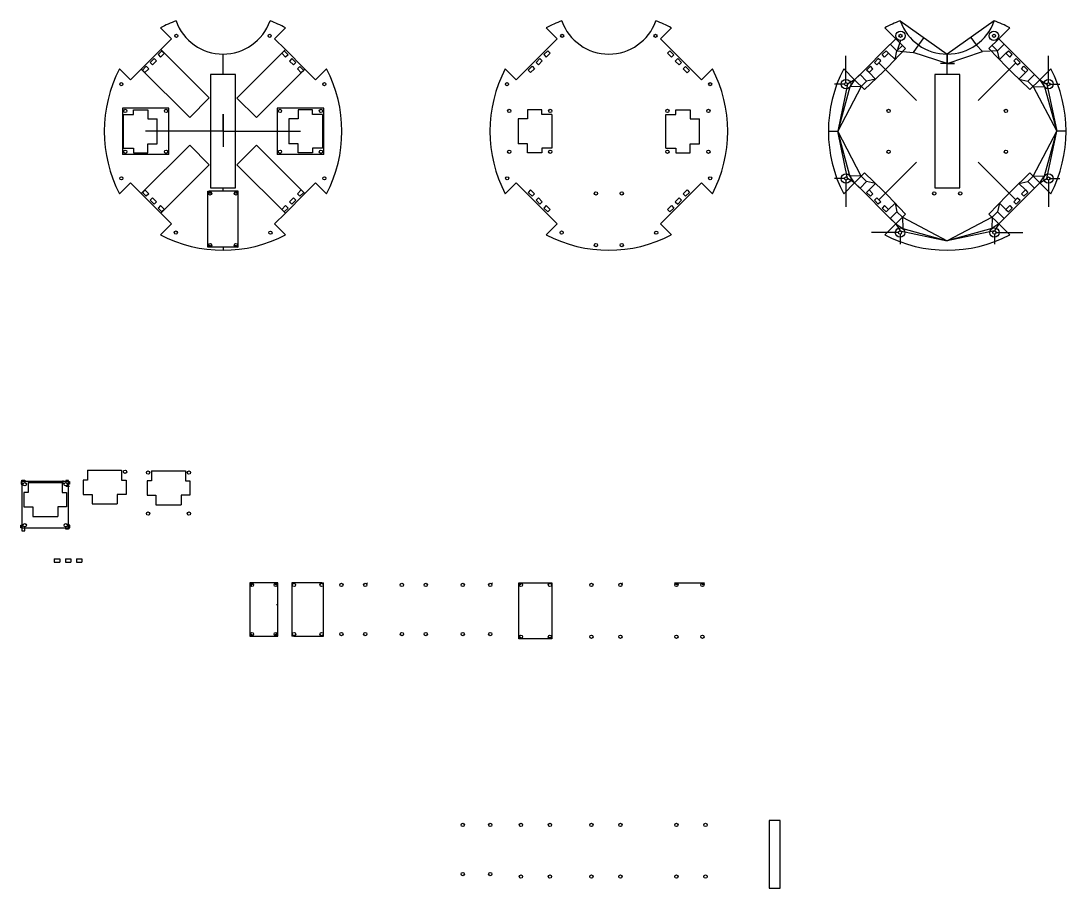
# Model space of a CAD drawing. Header units: millimetres. Extents: x 94 to 4663, y 1700 to 2819.
# Drawn here: x 2465 to 3410, y 1700 to 2484 of the extents above; entities that cross this region are included whole.
import ezdxf

# ---------------------------------------------------------------- set-up
doc = ezdxf.new("R2010")
doc.units = ezdxf.units.MM

msp = doc.modelspace()

# ---------------------------------------------------------------- linework, layer by layer
for p, q in [((2601.27, 2467.85), (2591.37, 2477.75)), ((2694.51, 2467.85), (2704.41, 2477.75)), ((2950.09, 2467.85), (2940.19, 2477.75)), ((3043.33, 2467.85), (3053.23, 2477.75)), ((3256.09, 2467.85), (3246.19, 2477.75)), ((3260.21, 2483.96), (3302.71, 2453.96)), ((3345.21, 2483.96), (3302.71, 2453.96)), ((3349.33, 2467.85), (3359.23, 2477.75)), ((2591.55, 2458.12), (2601.27, 2467.85)), ((2704.23, 2458.12), (2694.51, 2467.85)), ((2940.37, 2458.12), (2950.09, 2467.85)), ((3053.05, 2458.12), (3043.33, 2467.85)), ((3246.37, 2458.12), (3256.09, 2467.85)), ((3256.09, 2467.85), (3265.04, 2458.9)), ((3281.46, 2468.96), (3276.7, 2462.21)), ((3323.96, 2468.96), (3328.72, 2462.21)), ((3349.33, 2467.85), (3340.38, 2458.9)), ((3359.05, 2458.12), (3349.33, 2467.85)), ((2573.87, 2440.45), (2591.55, 2458.12)), ((2635.39, 2414.28), (2591.55, 2458.12)), ((2660.46, 2414.21), (2704.3, 2458.05)), ((2704.23, 2458.12), (2721.91, 2440.45)), ((2922.69, 2440.45), (2940.37, 2458.12)), ((3053.05, 2458.12), (3070.73, 2440.45)), ((3246.37, 2458.12), (3228.69, 2440.45)), ((3265.04, 2458.9), (3248.92, 2442.08)), ((3251.23, 2462.99), (3257.24, 2456.98)), ((3257.24, 2456.98), (3262.1, 2461.84)), ((3260.48, 2466.22), (3257.67, 2458.2)), ((3257.67, 2458.2), (3258.07, 2457.8)), ((3276.7, 2462.21), (3271.8, 2455.27)), ((3328.72, 2462.21), (3334.73, 2456.2)), ((3340.38, 2458.9), (3356.5, 2442.08)), ((3348.18, 2456.98), (3343.32, 2461.84)), ((3354.19, 2462.99), (3348.18, 2456.98)), ((3359.05, 2458.12), (3376.73, 2440.45)), ((2582.04, 2446.42), (2585.57, 2449.96)), ((2584.23, 2444.23), (2587.76, 2447.77)), ((2585.57, 2449.96), (2587.76, 2447.77)), ((2589.11, 2453.49), (2592.64, 2457.03)), ((2589.11, 2453.49), (2591.3, 2451.3)), ((2591.3, 2451.3), (2594.84, 2454.84)), ((2592.64, 2457.03), (2594.84, 2454.84)), ((2647.89, 2435.36), (2647.89, 2453.96)), ((2703.13, 2456.88), (2700.94, 2454.69)), ((2700.94, 2454.69), (2704.48, 2451.16)), ((2703.13, 2456.88), (2706.67, 2453.35)), ((2706.67, 2453.35), (2704.48, 2451.16)), ((2710.2, 2449.81), (2708.01, 2447.62)), ((2710.2, 2449.81), (2713.74, 2446.28)), ((2930.86, 2446.42), (2934.39, 2449.96)), ((2933.05, 2444.23), (2936.58, 2447.77)), ((2934.39, 2449.96), (2936.58, 2447.77)), ((2937.93, 2453.49), (2941.46, 2457.03)), ((2937.93, 2453.49), (2940.12, 2451.3)), ((2940.12, 2451.3), (2943.66, 2454.84)), ((2941.46, 2457.03), (2943.66, 2454.84)), ((3051.95, 2456.88), (3049.76, 2454.69)), ((3049.76, 2454.69), (3053.3, 2451.16)), ((3051.95, 2456.88), (3055.49, 2453.35)), ((3055.49, 2453.35), (3053.3, 2451.16)), ((3059.02, 2449.81), (3056.83, 2447.62)), ((3059.02, 2449.81), (3062.56, 2446.28)), ((3211.15, 2428.2), (3211.15, 2452.45)), ((3240.39, 2449.96), (3236.86, 2446.42)), ((3242.58, 2447.77), (3239.05, 2444.23)), ((3242.58, 2447.77), (3240.39, 2449.96)), ((3247.46, 2457.03), (3243.93, 2453.49)), ((3246.12, 2451.3), (3243.93, 2453.49)), ((3249.66, 2454.84), (3246.12, 2451.3)), ((3249.66, 2454.84), (3247.46, 2457.03)), ((3249.66, 2454.84), (3255.52, 2448.97)), ((3255.52, 2448.97), (3257.24, 2456.98)), ((3257.24, 2456.98), (3271.8, 2455.27)), ((3302.71, 2445.46), (3271.8, 2455.27)), ((3302.71, 2445.46), (3334.73, 2456.2)), ((3302.71, 2435.36), (3302.71, 2453.96)), ((3302.71, 2453.96), (3302.71, 2445.46)), ((3302.71, 2453.96), (3302.71, 2445.46)), ((3348.18, 2456.98), (3334.73, 2456.2)), ((3349.9, 2448.97), (3348.18, 2456.98)), ((3355.76, 2454.84), (3349.9, 2448.97)), ((3355.76, 2454.84), (3357.95, 2457.03)), ((3355.76, 2454.84), (3359.3, 2451.3)), ((3357.95, 2457.03), (3361.49, 2453.49)), ((3359.3, 2451.3), (3361.49, 2453.49)), ((3362.83, 2447.77), (3365.02, 2449.96)), ((3362.83, 2447.77), (3366.37, 2444.23)), ((3365.02, 2449.96), (3368.56, 2446.42)), ((3394.26, 2428.2), (3394.26, 2452.45)), ((2564.15, 2430.72), (2554.25, 2440.62)), ((2573.87, 2440.45), (2564.15, 2430.72)), ((2574.97, 2439.35), (2578.5, 2442.89)), ((2574.97, 2439.35), (2577.16, 2437.16)), ((2577.16, 2437.16), (2580.69, 2440.69)), ((2578.5, 2442.89), (2580.69, 2440.69)), ((2582.04, 2446.42), (2584.23, 2444.23)), ((2708.01, 2447.62), (2711.55, 2444.09)), ((2713.74, 2446.28), (2711.55, 2444.09)), ((2717.27, 2442.74), (2715.08, 2440.55)), ((2715.08, 2440.55), (2718.62, 2437.01)), ((2717.27, 2442.74), (2720.81, 2439.21)), ((2720.81, 2439.21), (2718.62, 2437.01)), ((2721.91, 2440.45), (2731.63, 2430.72)), ((2731.63, 2430.72), (2741.53, 2440.62)), ((2912.97, 2430.72), (2903.07, 2440.62)), ((2922.69, 2440.45), (2912.97, 2430.72)), ((2923.79, 2439.35), (2927.32, 2442.89)), ((2923.79, 2439.35), (2925.98, 2437.16)), ((2925.98, 2437.16), (2929.51, 2440.69)), ((2927.32, 2442.89), (2929.51, 2440.69)), ((2930.86, 2446.42), (2933.05, 2444.23)), ((3056.83, 2447.62), (3060.37, 2444.09)), ((3062.56, 2446.28), (3060.37, 2444.09)), ((3066.09, 2442.74), (3063.9, 2440.55)), ((3063.9, 2440.55), (3067.44, 2437.01)), ((3066.09, 2442.74), (3069.63, 2439.21)), ((3069.63, 2439.21), (3067.44, 2437.01)), ((3070.73, 2440.45), (3080.45, 2430.72)), ((3080.45, 2430.72), (3090.35, 2440.62)), ((3218.97, 2430.72), (3209.07, 2440.62)), ((3228.69, 2440.45), (3218.97, 2430.72)), ((3233.32, 2442.89), (3229.79, 2439.35)), ((3231.98, 2437.16), (3229.79, 2439.35)), ((3235.51, 2440.69), (3231.98, 2437.16)), ((3235.51, 2440.69), (3233.32, 2442.89)), ((3239.05, 2444.23), (3236.86, 2446.42)), ((3240.82, 2446), (3246.47, 2440.34)), ((3240.82, 2446), (3274.76, 2412.06)), ((3240.82, 2446), (3246.83, 2439.99)), ((3246.83, 2439.99), (3244.74, 2437.9)), ((3246.83, 2439.99), (3248.92, 2442.08)), ((3309.29, 2445.46), (3296.49, 2445.46)), ((3302.71, 2445.46), (3309.29, 2445.46)), ((3364.6, 2446), (3330.66, 2412.06)), ((3358.59, 2439.99), (3356.5, 2442.08)), ((3364.6, 2446), (3358.59, 2439.99)), ((3358.59, 2439.99), (3360.68, 2437.9)), ((3364.6, 2446), (3358.94, 2440.34)), ((3366.37, 2444.23), (3368.56, 2446.42)), ((3369.9, 2440.69), (3372.1, 2442.89)), ((3369.9, 2440.69), (3373.44, 2437.16)), ((3372.1, 2442.89), (3375.63, 2439.35)), ((3373.44, 2437.16), (3375.63, 2439.35)), ((3376.73, 2440.45), (3386.45, 2430.72)), ((3386.45, 2430.72), (3396.35, 2440.62)), ((2636.59, 2435.36), (2636.59, 2332.86)), ((2659.19, 2435.36), (2636.59, 2435.36)), ((2659.19, 2332.86), (2659.19, 2435.36)), ((3218.97, 2430.72), (3212.58, 2426.77)), ((3218.97, 2430.72), (3214.69, 2424.39)), ((3218.97, 2430.72), (3223.83, 2435.59)), ((3218.97, 2430.72), (3227.91, 2421.78)), ((3223.83, 2435.59), (3229.84, 2429.57)), ((3229.84, 2429.57), (3224.98, 2424.71)), ((3227.91, 2421.78), (3244.74, 2437.9)), ((3237.84, 2431.29), (3229.84, 2429.57)), ((3231.98, 2437.16), (3237.84, 2431.29)), ((3291.41, 2435.36), (3291.41, 2332.86)), ((3314.01, 2435.36), (3291.41, 2435.36)), ((3314.01, 2332.86), (3314.01, 2435.36)), ((3377.5, 2421.78), (3360.68, 2437.9)), ((3373.44, 2437.16), (3367.57, 2431.29)), ((3367.57, 2431.29), (3375.58, 2429.57)), ((3381.59, 2435.59), (3375.58, 2429.57)), ((3375.58, 2429.57), (3380.44, 2424.71)), ((3386.45, 2430.72), (3377.5, 2421.78)), ((3386.45, 2430.72), (3381.59, 2435.59)), ((3386.45, 2430.72), (3392.84, 2426.77)), ((3386.45, 2430.72), (3390.72, 2424.39)), ((3209.73, 2426.77), (3200.82, 2426.77)), ((3212.58, 2426.77), (3203.74, 2384.11)), ((3224.98, 2424.71), (3203.74, 2384.11)), ((3214.69, 2424.39), (3203.74, 2384.11)), ((3224.98, 2424.71), (3214.69, 2424.39)), ((3380.44, 2424.71), (3401.67, 2384.11)), ((3380.44, 2424.71), (3390.72, 2424.39)), ((3390.72, 2424.39), (3401.67, 2384.11)), ((3392.84, 2426.77), (3401.67, 2384.11)), ((3395.69, 2426.77), (3404.6, 2426.77)), ((2556.89, 2405.11), (2556.89, 2363.11)), ((2598.89, 2405.11), (2556.89, 2405.11)), ((2566.89, 2399.46), (2566.89, 2403.46)), ((2566.89, 2403.46), (2579.89, 2403.46)), ((2579.89, 2403.46), (2579.89, 2395.46)), ((2598.89, 2363.11), (2598.89, 2405.11)), ((2696.89, 2405.11), (2696.89, 2363.11)), ((2738.89, 2405.11), (2696.89, 2405.11)), ((2728.89, 2403.46), (2715.89, 2403.46)), ((2715.89, 2403.46), (2715.89, 2395.46)), ((2728.89, 2399.46), (2728.89, 2403.46)), ((2738.89, 2363.11), (2738.89, 2405.11)), ((2936.21, 2403.46), (2923.21, 2403.46)), ((2923.21, 2403.46), (2923.21, 2395.46)), ((2936.21, 2399.46), (2936.21, 2403.46)), ((3057.21, 2399.46), (3057.21, 2403.46)), ((3057.21, 2403.46), (3070.21, 2403.46)), ((3070.21, 2403.46), (3070.21, 2395.46)), ((2557.89, 2368.76), (2557.89, 2399.46)), ((2557.89, 2399.46), (2566.89, 2399.46)), ((2579.89, 2395.46), (2588.39, 2395.46)), ((2588.39, 2372.76), (2588.39, 2395.46)), ((2647.89, 2384.11), (2647.89, 2399.63)), ((2647.89, 2399.63), (2647.89, 2369.95)), ((2715.89, 2395.46), (2707.39, 2395.46)), ((2707.39, 2395.46), (2707.39, 2372.76)), ((2737.89, 2399.46), (2728.89, 2399.46)), ((2737.89, 2399.46), (2737.89, 2368.76)), ((2923.21, 2395.46), (2914.71, 2395.46)), ((2914.71, 2395.46), (2914.71, 2372.76)), ((2945.21, 2399.46), (2936.21, 2399.46)), ((2945.21, 2399.46), (2945.21, 2368.76)), ((3048.21, 2368.76), (3048.21, 2399.46)), ((3048.21, 2399.46), (3057.21, 2399.46)), ((3070.21, 2395.46), (3078.71, 2395.46)), ((3078.71, 2372.76), (3078.71, 2395.46)), ((2556.89, 2384.11), (2557.89, 2384.11)), ((2647.89, 2384.11), (2577.89, 2384.11)), ((2647.89, 2384.11), (2717.89, 2384.11)), ((2738.89, 2384.11), (2737.89, 2384.11)), ((3195.24, 2384.11), (3203.74, 2384.11)), ((3224.98, 2343.5), (3203.74, 2384.11)), ((3212.58, 2341.44), (3203.74, 2384.11)), ((3214.69, 2343.82), (3203.74, 2384.11)), ((3380.44, 2343.5), (3401.67, 2384.11)), ((3390.72, 2343.82), (3401.67, 2384.11)), ((3392.84, 2341.44), (3401.67, 2384.11)), ((3410.17, 2384.11), (3401.67, 2384.11)), ((2579.89, 2364.76), (2579.89, 2372.76)), ((2579.89, 2372.76), (2588.39, 2372.76)), ((2715.89, 2372.76), (2707.39, 2372.76)), ((2715.89, 2364.76), (2715.89, 2372.76)), ((2923.21, 2372.76), (2914.71, 2372.76)), ((2923.21, 2364.76), (2923.21, 2372.76)), ((3070.21, 2364.76), (3070.21, 2372.76)), ((3070.21, 2372.76), (3078.71, 2372.76)), ((2598.89, 2363.11), (2556.89, 2363.11)), ((2557.89, 2368.76), (2566.89, 2368.76)), ((2566.89, 2368.76), (2566.89, 2364.76)), ((2566.89, 2364.76), (2579.89, 2364.76)), ((2738.89, 2363.11), (2696.89, 2363.11)), ((2728.89, 2364.76), (2715.89, 2364.76)), ((2737.89, 2368.76), (2728.89, 2368.76)), ((2728.89, 2368.76), (2728.89, 2364.76)), ((2936.21, 2364.76), (2923.21, 2364.76)), ((2945.21, 2368.76), (2936.21, 2368.76)), ((2936.21, 2368.76), (2936.21, 2364.76)), ((3048.21, 2368.76), (3057.21, 2368.76)), ((3057.21, 2368.76), (3057.21, 2364.76)), ((3057.21, 2364.76), (3070.21, 2364.76)), ((3240.82, 2322.21), (3274.76, 2356.16)), ((3364.6, 2322.21), (3330.66, 2356.16)), ((3218.97, 2337.49), (3214.69, 2343.82)), ((3224.98, 2343.5), (3214.69, 2343.82)), ((3218.97, 2337.49), (3227.91, 2346.43)), ((3227.91, 2346.43), (3244.74, 2330.32)), ((3377.5, 2346.43), (3360.68, 2330.32)), ((3386.45, 2337.49), (3377.5, 2346.43)), ((3380.44, 2343.5), (3390.72, 2343.82)), ((3386.45, 2337.49), (3390.72, 2343.82)), ((2564.15, 2337.49), (2554.25, 2327.59)), ((2573.87, 2327.77), (2564.15, 2337.49)), ((2721.91, 2327.77), (2731.63, 2337.49)), ((2731.63, 2337.49), (2741.53, 2327.59)), ((2912.97, 2337.49), (2903.07, 2327.59)), ((2922.69, 2327.77), (2912.97, 2337.49)), ((3070.73, 2327.77), (3080.45, 2337.49)), ((3080.45, 2337.49), (3090.35, 2327.59)), ((3209.73, 2341.44), (3200.82, 2341.44)), ((3218.97, 2337.49), (3209.07, 2327.59)), ((3211.15, 2340.02), (3211.15, 2315.77)), ((3218.97, 2337.49), (3212.58, 2341.44)), ((3228.69, 2327.77), (3218.97, 2337.49)), ((3228.69, 2327.77), (3218.97, 2337.49)), ((3218.97, 2337.49), (3223.83, 2332.63)), ((3223.83, 2332.63), (3229.84, 2338.64)), ((3229.84, 2338.64), (3224.98, 2343.5)), ((3237.84, 2336.92), (3229.84, 2338.64)), ((3231.98, 2331.05), (3237.84, 2336.92)), ((3367.57, 2336.92), (3375.58, 2338.64)), ((3373.44, 2331.05), (3367.57, 2336.92)), ((3375.58, 2338.64), (3380.44, 2343.5)), ((3381.59, 2332.63), (3375.58, 2338.64)), ((3376.73, 2327.77), (3386.45, 2337.49)), ((3376.73, 2327.77), (3386.45, 2337.49)), ((3386.45, 2337.49), (3381.59, 2332.63)), ((3386.45, 2337.49), (3392.84, 2341.44)), ((3386.45, 2337.49), (3396.35, 2327.59)), ((3394.26, 2340.02), (3394.26, 2315.77)), ((3395.69, 2341.44), (3404.6, 2341.44)), ((2573.87, 2327.77), (2591.55, 2310.09)), ((2577.16, 2331.05), (2574.97, 2328.86)), ((2574.97, 2328.86), (2578.5, 2325.33)), ((2577.16, 2331.05), (2580.69, 2327.52)), ((2580.69, 2327.52), (2578.5, 2325.33)), ((2636.19, 2327.97), (2634.28, 2329.88)), ((2634.28, 2329.88), (2635.19, 2329.88)), ((2634.28, 2279.27), (2634.28, 2329.88)), ((2660.59, 2329.88), (2635.19, 2329.88)), ((2636.19, 2329.47), (2636.19, 2327.97)), ((2636.59, 2332.86), (2659.19, 2332.86)), ((2647.89, 2329.88), (2647.89, 2332.86)), ((2659.59, 2327.97), (2661.5, 2329.88)), ((2659.59, 2329.47), (2659.59, 2327.97)), ((2661.5, 2329.88), (2660.59, 2329.88)), ((2661.5, 2279.27), (2661.5, 2329.88)), ((2704.23, 2310.09), (2721.91, 2327.77)), ((2715.08, 2327.52), (2718.62, 2331.05)), ((2715.08, 2327.52), (2717.27, 2325.33)), ((2717.27, 2325.33), (2720.81, 2328.86)), ((2718.62, 2331.05), (2720.81, 2328.86)), ((2922.69, 2327.77), (2940.37, 2310.09)), ((2925.98, 2331.05), (2923.79, 2328.86)), ((2923.79, 2328.86), (2927.32, 2325.33)), ((2925.98, 2331.05), (2929.51, 2327.52)), ((2929.51, 2327.52), (2927.32, 2325.33)), ((3053.05, 2310.09), (3070.73, 2327.77)), ((3063.9, 2327.52), (3067.44, 2331.05)), ((3063.9, 2327.52), (3066.09, 2325.33)), ((3066.09, 2325.33), (3069.63, 2328.86)), ((3067.44, 2331.05), (3069.63, 2328.86)), ((3228.69, 2327.77), (3246.37, 2310.09)), ((3231.98, 2331.05), (3229.79, 2328.86)), ((3229.79, 2328.86), (3233.32, 2325.33)), ((3231.98, 2331.05), (3235.51, 2327.52)), ((3235.51, 2327.52), (3233.32, 2325.33)), ((3240.82, 2322.21), (3246.83, 2328.22)), ((3240.82, 2322.21), (3246.47, 2327.87)), ((3244.74, 2330.32), (3246.83, 2328.22)), ((3246.83, 2328.22), (3248.92, 2326.13)), ((3265.04, 2309.31), (3248.92, 2326.13)), ((3291.41, 2332.86), (3314.01, 2332.86)), ((3340.38, 2309.31), (3356.5, 2326.13)), ((3358.59, 2328.22), (3356.5, 2326.13)), ((3360.68, 2330.32), (3358.59, 2328.22)), ((3364.6, 2322.21), (3358.59, 2328.22)), ((3364.6, 2322.21), (3358.94, 2327.87)), ((3376.73, 2327.77), (3359.05, 2310.09)), ((3373.44, 2331.05), (3369.9, 2327.52)), ((3369.9, 2327.52), (3372.1, 2325.33)), ((3375.63, 2328.86), (3372.1, 2325.33)), ((3373.44, 2331.05), (3375.63, 2328.86)), ((2584.23, 2323.98), (2582.04, 2321.79)), ((2582.04, 2321.79), (2585.57, 2318.25)), ((2584.23, 2323.98), (2587.76, 2320.45)), ((2587.76, 2320.45), (2585.57, 2318.25)), ((2591.3, 2316.91), (2589.11, 2314.72)), ((2591.3, 2316.91), (2594.84, 2313.38)), ((2700.94, 2313.38), (2704.48, 2316.91)), ((2704.48, 2316.91), (2706.67, 2314.72)), ((2708.01, 2320.45), (2711.55, 2323.98)), ((2708.01, 2320.45), (2710.2, 2318.25)), ((2710.2, 2318.25), (2713.74, 2321.79)), ((2711.55, 2323.98), (2713.74, 2321.79)), ((2933.05, 2323.98), (2930.86, 2321.79)), ((2930.86, 2321.79), (2934.39, 2318.25)), ((2933.05, 2323.98), (2936.58, 2320.45)), ((2936.58, 2320.45), (2934.39, 2318.25)), ((2940.12, 2316.91), (2937.93, 2314.72)), ((2940.12, 2316.91), (2943.66, 2313.38)), ((3049.76, 2313.38), (3053.3, 2316.91)), ((3053.3, 2316.91), (3055.49, 2314.72)), ((3056.83, 2320.45), (3060.37, 2323.98)), ((3056.83, 2320.45), (3059.02, 2318.25)), ((3059.02, 2318.25), (3062.56, 2321.79)), ((3060.37, 2323.98), (3062.56, 2321.79)), ((3239.05, 2323.98), (3236.86, 2321.79)), ((3236.86, 2321.79), (3240.39, 2318.25)), ((3239.05, 2323.98), (3242.58, 2320.45)), ((3242.58, 2320.45), (3240.39, 2318.25)), ((3246.12, 2316.91), (3243.93, 2314.72)), ((3246.12, 2316.91), (3249.66, 2313.38)), ((3249.66, 2313.38), (3255.52, 2319.24)), ((3255.52, 2319.24), (3257.24, 2311.24)), ((3349.9, 2319.24), (3348.18, 2311.24)), ((3355.76, 2313.38), (3349.9, 2319.24)), ((3359.3, 2316.91), (3355.76, 2313.38)), ((3359.3, 2316.91), (3361.49, 2314.72)), ((3366.37, 2323.98), (3362.83, 2320.45)), ((3362.83, 2320.45), (3365.02, 2318.25)), ((3368.56, 2321.79), (3365.02, 2318.25)), ((3366.37, 2323.98), (3368.56, 2321.79)), ((2589.11, 2314.72), (2592.64, 2311.18)), ((2591.55, 2310.09), (2601.27, 2300.36)), ((2594.84, 2313.38), (2592.64, 2311.18)), ((2704.23, 2310.09), (2694.51, 2300.36)), ((2700.94, 2313.38), (2703.13, 2311.18)), ((2703.13, 2311.18), (2706.67, 2314.72)), ((2937.93, 2314.72), (2941.46, 2311.18)), ((2940.37, 2310.09), (2950.09, 2300.36)), ((2943.66, 2313.38), (2941.46, 2311.18)), ((3053.05, 2310.09), (3043.33, 2300.36)), ((3049.76, 2313.38), (3051.95, 2311.18)), ((3051.95, 2311.18), (3055.49, 2314.72)), ((3243.93, 2314.72), (3247.46, 2311.18)), ((3246.37, 2310.09), (3256.09, 2300.36)), ((3249.66, 2313.38), (3247.46, 2311.18)), ((3251.23, 2305.23), (3257.24, 2311.24)), ((3256.09, 2300.36), (3265.04, 2309.31)), ((3257.24, 2311.24), (3262.1, 2306.38)), ((3262.1, 2306.38), (3302.71, 2285.14)), ((3262.1, 2306.38), (3262.42, 2296.09)), ((3343.32, 2306.38), (3302.71, 2285.14)), ((3349.33, 2300.36), (3340.38, 2309.31)), ((3343.32, 2306.38), (3342.99, 2296.09)), ((3348.18, 2311.24), (3343.32, 2306.38)), ((3354.19, 2305.23), (3348.18, 2311.24)), ((3359.05, 2310.09), (3349.33, 2300.36)), ((3355.76, 2313.38), (3357.95, 2311.18)), ((3361.49, 2314.72), (3357.95, 2311.18)), ((2601.27, 2300.36), (2591.37, 2290.47)), ((2694.51, 2300.36), (2704.41, 2290.47)), ((2950.09, 2300.36), (2940.19, 2290.47)), ((3043.33, 2300.36), (3053.23, 2290.47)), ((3256.09, 2300.36), (3246.19, 2290.47)), ((3256.09, 2300.36), (3251.23, 2305.23)), ((3256.09, 2300.36), (3260.04, 2293.98)), ((3256.09, 2300.36), (3262.42, 2296.09)), ((3349.33, 2300.36), (3342.99, 2296.09)), ((3349.33, 2300.36), (3345.37, 2293.98)), ((3349.33, 2300.36), (3354.19, 2305.23)), ((3349.33, 2300.36), (3359.23, 2290.47)), ((3258.62, 2292.55), (3234.37, 2292.55)), ((3260.04, 2293.98), (3302.71, 2285.14)), ((3260.04, 2291.13), (3260.04, 2282.21)), ((3262.42, 2296.09), (3302.71, 2285.14)), ((3342.99, 2296.09), (3302.71, 2285.14)), ((3345.37, 2293.98), (3302.71, 2285.14)), ((3345.37, 2291.13), (3345.37, 2282.21)), ((3346.8, 2292.55), (3371.05, 2292.55)), ((2636.19, 2281.18), (2634.28, 2279.27)), ((2661.5, 2279.27), (2634.28, 2279.27)), ((2636.19, 2279.68), (2636.19, 2281.18)), ((2647.89, 2279.27), (2647.89, 2276.64)), ((2659.59, 2279.68), (2659.59, 2281.18)), ((2659.59, 2281.18), (2661.5, 2279.27)), ((2525.46, 2077.73), (2556.16, 2077.73)), ((2525.46, 2077.73), (2525.46, 2068.73)), ((2556.16, 2077.73), (2556.16, 2068.73)), ((2583.19, 2076.97), (2613.89, 2076.97)), ((2583.19, 2076.97), (2583.19, 2067.97)), ((2613.89, 2076.97), (2613.89, 2067.97)), ((2466.1, 2067.42), (2465.22, 2067.42)), ((2465.22, 2067.42), (2465.22, 2064.92)), ((2465.22, 2064.92), (2466.1, 2064.92)), ((2466.1, 2067.42), (2466.1, 2068.75)), ((2466.1, 2068.75), (2468.6, 2068.75)), ((2466.1, 2064.92), (2467.6, 2064.92)), ((2468.6, 2068.75), (2468.6, 2067.42)), ((2468.6, 2067.42), (2468.6, 2065.92)), ((2471.75, 2066.42), (2502.45, 2066.42)), ((2471.75, 2066.42), (2471.75, 2057.42)), ((2487.1, 2066.42), (2487.1, 2067.42)), ((2502.45, 2066.42), (2502.45, 2057.42)), ((2503.1, 2068.29), (2503.1, 2067.42)), ((2503.1, 2067.42), (2503.1, 2064.92)), ((2508.1, 2068.29), (2505.6, 2068.29)), ((2505.6, 2068.29), (2505.6, 2067.42)), ((2505.6, 2067.42), (2505.6, 2065.92)), ((2508.1, 2062.92), (2505.6, 2062.92)), ((2508.1, 2064.92), (2506.6, 2064.92)), ((2508.1, 2067.42), (2508.1, 2068.29)), ((2508.1, 2067.42), (2508.93, 2067.42)), ((2508.93, 2064.92), (2508.1, 2064.92)), ((2508.93, 2062.92), (2508.1, 2062.92)), ((2508.93, 2067.42), (2508.93, 2064.92)), ((2525.46, 2068.73), (2521.46, 2068.73)), ((2521.46, 2068.73), (2521.46, 2055.73)), ((2556.16, 2068.73), (2560.16, 2068.73)), ((2560.16, 2068.73), (2560.16, 2055.73)), ((2583.19, 2067.97), (2579.19, 2067.97)), ((2579.19, 2067.97), (2579.19, 2054.97)), ((2613.89, 2067.97), (2617.89, 2067.97)), ((2617.89, 2067.97), (2617.89, 2054.97)), ((2471.75, 2057.42), (2467.75, 2057.42)), ((2467.75, 2057.42), (2467.75, 2044.42)), ((2502.45, 2057.42), (2506.45, 2057.42)), ((2506.45, 2057.42), (2506.45, 2044.42)), ((2521.46, 2055.73), (2529.46, 2055.73)), ((2529.46, 2055.73), (2529.46, 2047.23)), ((2560.16, 2055.73), (2552.16, 2055.73)), ((2552.16, 2055.73), (2552.16, 2047.23)), ((2579.19, 2054.97), (2587.19, 2054.97)), ((2587.19, 2054.97), (2587.19, 2046.47)), ((2617.89, 2054.97), (2609.89, 2054.97)), ((2609.89, 2054.97), (2609.89, 2046.47)), ((2467.75, 2044.42), (2475.75, 2044.42)), ((2475.75, 2044.42), (2475.75, 2035.92)), ((2506.45, 2044.42), (2498.45, 2044.42)), ((2498.45, 2044.42), (2498.45, 2035.92)), ((2529.46, 2047.23), (2552.16, 2047.23)), ((2587.19, 2046.47), (2609.89, 2046.47)), ((2475.75, 2035.92), (2498.45, 2035.92)), ((2465.11, 2025.42), (2465.11, 2027.92)), ((2465.11, 2027.92), (2466.1, 2027.92)), ((2466.1, 2025.42), (2465.11, 2025.42)), ((2466.1, 2027.92), (2467.6, 2027.92)), ((2466.1, 2025.42), (2466.1, 2022.89)), ((2466.1, 2022.89), (2468.6, 2022.89)), ((2468.6, 2025.42), (2468.6, 2026.92)), ((2468.6, 2022.89), (2468.6, 2025.42)), ((2505.6, 2025.42), (2505.6, 2026.92)), ((2505.6, 2024.33), (2505.6, 2025.42)), ((2508.1, 2024.33), (2505.6, 2024.33)), ((2508.1, 2027.92), (2506.6, 2027.92)), ((2509.26, 2027.92), (2508.1, 2027.92)), ((2508.1, 2025.42), (2509.26, 2025.42)), ((2508.1, 2025.42), (2508.1, 2024.33)), ((2509.26, 2025.42), (2509.26, 2027.92)), ((2495.33, 1997.49), (2500.33, 1997.49)), ((2495.33, 1997.49), (2495.33, 1994.39)), ((2495.33, 1994.39), (2500.33, 1994.39)), ((2500.33, 1997.49), (2500.33, 1994.39)), ((2505.33, 1997.49), (2510.33, 1997.49)), ((2505.33, 1997.49), (2505.33, 1994.39)), ((2505.33, 1994.39), (2510.33, 1994.39)), ((2510.33, 1997.49), (2510.33, 1994.39)), ((2515.33, 1997.49), (2520.33, 1997.49)), ((2515.33, 1997.49), (2515.33, 1994.39)), ((2515.33, 1994.39), (2520.33, 1994.39)), ((2520.33, 1997.49), (2520.33, 1994.39)), ((2672.09, 1975.78), (2672.09, 1927.53)), ((2697.49, 1975.78), (2672.09, 1975.78)), ((2672.09, 1975.78), (2672.94, 1974.93)), ((2674, 1975.37), (2674, 1973.87)), ((2695.58, 1973.87), (2695.58, 1975.37)), ((2695.58, 1975.37), (2695.58, 1973.87)), ((2697.49, 1975.78), (2696.64, 1974.93)), ((2697.49, 1927.53), (2697.49, 1975.78)), ((2710.14, 1975.78), (2710.14, 1927.53)), ((2711.79, 1975.78), (2710.14, 1975.78)), ((2737.19, 1975.78), (2711.79, 1975.78)), ((2737.19, 1975.78), (2738.84, 1975.78)), ((2738.84, 1927.53), (2738.84, 1975.78)), ((2778.4, 1975.78), (2777.55, 1974.93)), ((2891.41, 1975.78), (2890.56, 1974.93)), ((2917.16, 1973.87), (2915.25, 1975.78)), ((2915.25, 1975.78), (2945.29, 1975.78)), ((2915.25, 1925.18), (2915.25, 1975.78)), ((2944.45, 1974.93), (2945.29, 1975.78)), ((2945.29, 1975.78), (2945.29, 1925.18)), ((3008.26, 1974.93), (3009.11, 1975.78)), ((3057.89, 1973.87), (3055.98, 1975.78)), ((3055.98, 1975.78), (3083.2, 1975.78)), ((3057.89, 1975.37), (3057.89, 1973.87)), ((3081.29, 1973.87), (3083.2, 1975.78)), ((3081.29, 1975.37), (3081.29, 1973.87)), ((2672.5, 1973.87), (2674, 1973.87)), ((2674, 1973.87), (2672.94, 1974.93)), ((2695.58, 1973.87), (2696.64, 1974.93)), ((2697.08, 1973.87), (2695.58, 1973.87)), ((2697.49, 1956.06), (2696.29, 1956.06)), ((2672.09, 1927.53), (2672.94, 1928.38)), ((2672.52, 1929.44), (2674.02, 1929.44)), ((2674.02, 1929.44), (2672.96, 1928.38)), ((2674.02, 1927.94), (2674.02, 1929.44)), ((2695.58, 1927.94), (2695.58, 1929.44)), ((2697.08, 1929.44), (2695.58, 1929.44)), ((2695.58, 1929.44), (2696.64, 1928.38)), ((2697.49, 1927.53), (2696.64, 1928.38)), ((2672.09, 1927.53), (2697.49, 1927.53)), ((2711.79, 1927.53), (2710.14, 1927.53)), ((2711.79, 1927.53), (2737.19, 1927.53)), ((2737.19, 1927.53), (2738.84, 1927.53)), ((2917.16, 1927.09), (2915.25, 1925.18)), ((2945.29, 1925.18), (2915.25, 1925.18)), ((2943.38, 1927.09), (2945.29, 1925.18)), ((3141.74, 1760.77), (3141.74, 1699.77)), ((3151.74, 1760.77), (3141.74, 1760.77)), ((3151.74, 1699.77), (3151.74, 1760.77)), ((3141.74, 1699.77), (3151.74, 1699.77))]:
    msp.add_line(p, q)
for points in [[(2573.87, 2440.45), (2617.71, 2396.61)], [(2678.14, 2396.53), (2721.98, 2440.37)], [(2617.71, 2396.61), (2635.39, 2414.28)], [(2660.46, 2414.21), (2678.14, 2396.53)], [(2617.71, 2371.61), (2573.87, 2327.77)], [(2635.39, 2353.93), (2617.71, 2371.61)], [(2678.07, 2371.61), (2660.39, 2353.93)], [(2721.91, 2327.77), (2678.07, 2371.61)], [(2591.55, 2310.09), (2635.39, 2353.93)], [(2660.39, 2353.93), (2704.23, 2310.09)]]:
    msp.add_lwpolyline(points)
msp.add_lwpolyline([(2466.1, 2025.42), (2508.1, 2025.42), (2508.1, 2067.42), (2466.1, 2067.42)], close=True)
for centre, radius in [((2605.66, 2470.48), 1.43), ((2690.11, 2470.48), 1.43), ((2954.48, 2470.48), 1.43), ((3038.93, 2470.48), 1.43), ((3260.48, 2470.5), 4.28), ((3260.48, 2470.48), 1.43), ((3344.93, 2470.5), 4.28), ((3344.93, 2470.48), 1.43), ((3211.15, 2426.78), 4.28), ((3394.27, 2426.78), 4.28), ((2555.89, 2426.73), 1.43), ((2739.52, 2426.79), 1.43), ((2904.71, 2426.73), 1.43), ((3088.34, 2426.79), 1.43), ((3211.15, 2426.77), 1.43), ((3394.26, 2426.77), 1.43), ((2559.39, 2402.61), 1.5), ((2596.39, 2402.61), 1.5), ((2699.39, 2402.61), 1.5), ((2736.39, 2402.61), 1.5), ((2906.71, 2402.61), 1.5), ((2943.71, 2402.61), 1.5), ((3049.71, 2402.61), 1.5), ((3086.71, 2402.61), 1.5), ((3249.71, 2402.61), 1.5), ((3355.71, 2402.61), 1.5), ((2559.39, 2365.61), 1.5), ((2596.39, 2365.61), 1.5), ((2699.39, 2365.61), 1.5), ((2736.39, 2365.61), 1.5), ((2906.71, 2365.61), 1.5), ((2943.71, 2365.61), 1.5), ((3049.71, 2365.61), 1.5), ((3086.71, 2365.61), 1.5), ((3249.71, 2365.61), 1.5), ((3355.71, 2365.61), 1.5), ((3211.15, 2341.43), 4.28), ((3394.27, 2341.43), 4.28), ((2555.95, 2341.6), 1.43), ((2739.54, 2341.66), 1.43), ((2904.77, 2341.6), 1.43), ((3088.36, 2341.66), 1.43), ((3211.15, 2341.44), 1.43), ((3394.26, 2341.44), 1.43), ((2636.19, 2327.97), 1.5), ((2659.59, 2327.97), 1.5), ((2985.01, 2327.97), 1.5), ((3008.41, 2327.97), 1.5), ((3291.01, 2327.97), 1.5), ((3314.41, 2327.97), 1.5), ((3260.03, 2292.55), 4.28), ((3345.39, 2292.55), 4.28), ((2605.22, 2292.55), 1.43), ((2690.74, 2292.42), 1.43), ((2954.04, 2292.55), 1.43), ((3039.56, 2292.42), 1.43), ((3260.04, 2292.55), 1.43), ((3345.37, 2292.55), 1.43), ((2636.19, 2281.18), 1.5), ((2659.59, 2281.18), 1.5), ((2985.01, 2281.18), 1.5), ((3008.41, 2281.18), 1.5), ((2559.31, 2076.24), 1.5), ((2580.04, 2075.47), 1.5), ((2617.04, 2075.47), 1.5), ((2468.6, 2064.92), 1.5), ((2505.6, 2064.92), 1.5), ((2580.04, 2038.47), 1.5), ((2617.04, 2038.47), 1.5), ((2468.6, 2027.92), 1.5), ((2505.6, 2027.92), 1.5), ((2674, 1973.87), 1.5), ((2695.58, 1973.87), 1.5), ((2712.05, 1973.87), 1.5), ((2736.93, 1973.87), 1.5), ((2754.91, 1973.87), 1.5), ((2776.49, 1973.87), 1.5), ((2809.55, 1973.87), 1.5), ((2831.13, 1973.87), 1.5), ((2864.62, 1973.87), 1.5), ((2889.5, 1973.87), 1.5), ((2917.16, 1973.87), 1.5), ((2943.38, 1973.87), 1.5), ((2980.98, 1973.87), 1.5), ((3007.2, 1973.87), 1.5), ((3057.89, 1973.87), 1.5), ((3081.29, 1973.87), 1.5), ((2674.02, 1929.44), 1.5), ((2695.58, 1929.44), 1.5), ((2712.07, 1929.44), 1.5), ((2736.93, 1929.44), 1.5), ((2754.93, 1929.44), 1.5), ((2776.49, 1929.44), 1.5), ((2809.57, 1929.44), 1.5), ((2831.13, 1929.44), 1.5), ((2864.64, 1929.44), 1.5), ((2889.5, 1929.44), 1.5), ((2917.16, 1927.09), 1.5), ((2943.38, 1927.09), 1.5), ((2980.98, 1927.09), 1.5), ((3007.2, 1927.09), 1.5), ((3057.89, 1927.09), 1.5), ((3081.29, 1927.09), 1.5), ((2864.62, 1756.93), 1.5), ((2889.5, 1756.93), 1.5), ((2917.16, 1756.93), 1.5), ((2943.38, 1756.93), 1.5), ((2980.98, 1756.93), 1.5), ((3007.2, 1756.93), 1.5), ((3057.89, 1756.93), 1.5), ((3084.12, 1756.93), 1.5), ((2864.64, 1712.5), 1.5), ((2889.5, 1712.5), 1.5), ((2917.16, 1710.15), 1.5), ((2943.38, 1710.15), 1.5), ((2980.98, 1710.15), 1.5), ((3007.2, 1710.15), 1.5), ((3057.89, 1710.15), 1.5), ((3084.12, 1710.15), 1.5)]:
    msp.add_circle(centre, radius)
for centre, radius, start, end in [((2647.89, 2369.13), 122.44, 110.31063, 117.48999), ((2647.89, 2499.06), 45.1, 199.56481, 340.43519), ((2647.89, 2369.13), 122.44, 62.51001, 69.68937), ((2996.71, 2369.13), 122.44, 110.31063, 117.48999), ((2996.71, 2499.06), 45.1, 199.56481, 340.43519), ((2996.71, 2369.13), 122.44, 62.51001, 69.68937), ((3302.71, 2369.13), 122.44, 110.31063, 117.48999), ((3302.71, 2499.06), 45.1, 199.56481, 340.43519), ((3302.71, 2369.13), 122.44, 62.51001, 69.68937), ((2662.86, 2384.11), 122.44, 152.51001, 207.48999), ((2632.91, 2384.11), 122.44, 332.51001, 27.48999), ((3011.68, 2384.11), 122.44, 152.51001, 207.48999), ((2981.73, 2384.11), 122.44, 332.51001, 27.48999), ((3317.68, 2384.11), 122.44, 152.51001, 207.48999), ((3287.73, 2384.11), 122.44, 332.51001, 27.48999), ((2647.89, 2399.08), 122.44, 242.51001, 297.48999), ((2996.71, 2399.08), 122.44, 242.51001, 297.48999), ((3302.71, 2399.08), 122.44, 242.51001, 297.48999)]:
    msp.add_arc(centre, radius, start, end)

doc.saveas('drawing.dxf')
